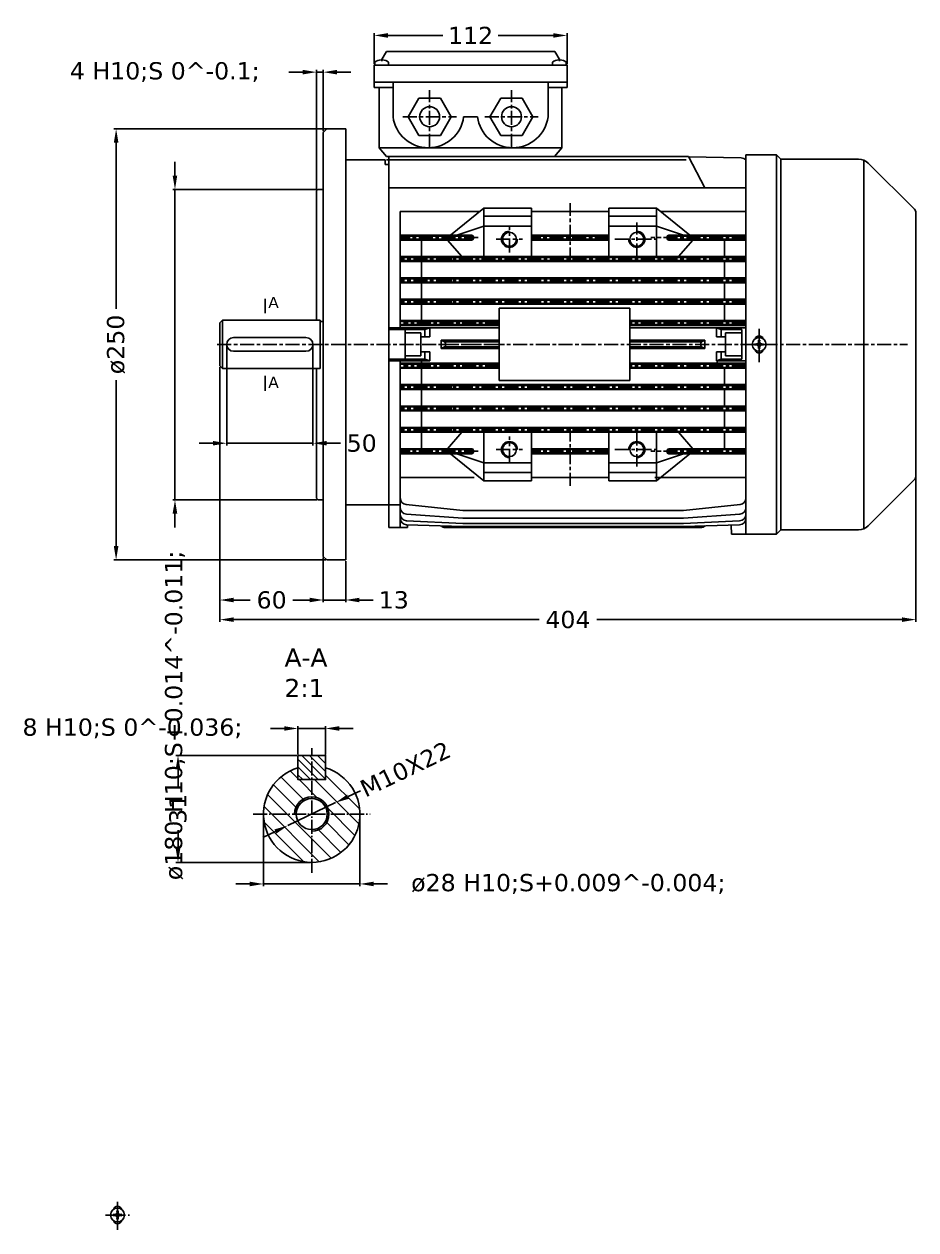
# Model space of a CAD drawing. Header units: millimetres. Extents: x 1885 to 6191, y 5631 to 8432.
# Drawn here: x 5294 to 5812, y 5631 to 6331 of the extents above; entities that cross this region are included whole.
import ezdxf

# ---------------------------------------------------------------- set-up
doc = ezdxf.new("R2010")
doc.units = ezdxf.units.MM
for name, pattern in [('CENTER', [13.208, 8.128, -1.524, 2.032, -1.524]), ('DASHDOT', [11.176, 8.128, -1.524, 0, -1.524]), ('DASHED', [9.652, 8.128, -1.524])]:
    doc.linetypes.add(name, pattern=pattern)
for name, color, linetype in [('AXONIKES1', 1, 'DASHDOT'), ('CAXA0', 7, 'Continuous'), ('CAXA1', 1, 'CENTER'), ('CAXA2', 3, 'DASHED'), ('CAXA3', 7, 'Continuous'), ('CAXA4', 3, 'Continuous'), ('DIASTASEIS', 1, 'Continuous'), ('H_1', 1, 'Continuous'), ('SPEIROMATA', 6, 'Continuous')]:
    doc.layers.add(name, color=color, linetype=linetype)
doc.styles.add('VCDSTYLE14', font='DejaVuSansMono.ttf')
doc.dimstyles.new('VCDDIMSTYLE07', dxfattribs={"dimtxt": 10, "dimasz": 8, "dimexe": 1.25, "dimexo": 0.625, "dimgap": 4.993302, "dimtad": 0, "dimdec": 1, "dimzin": 12, "dimtxsty": 'VCDSTYLE14', "dimsah": 1, "dimcen": 0.09, "dimadec": 1, "dimazin": 3, "dimtfac": 1, "dimtdec": 4, "dimtmove": 0, "dimatfit": 0, "dimfxl": 1, "dimtolj": 1, "dimtzin": 0, "dimarcsym": 0})
doc.dimstyles.new('VCDDIMSTYLE13', dxfattribs={"dimtxt": 10, "dimasz": 8, "dimexe": 1.25, "dimexo": 0.625, "dimgap": 5.090422, "dimtad": 0, "dimdec": 1, "dimzin": 12, "dimtxsty": 'VCDSTYLE14', "dimsah": 1, "dimcen": 0.09, "dimadec": 1, "dimazin": 3, "dimtfac": 1, "dimtdec": 4, "dimtmove": 0, "dimatfit": 0, "dimfxl": 1, "dimtolj": 1, "dimtzin": 0, "dimarcsym": 0})
doc.dimstyles.new('VCDDIMSTYLE14', dxfattribs={"dimtxt": 10, "dimasz": 8, "dimexe": 1.25, "dimexo": 0.625, "dimgap": 4.768922, "dimtad": 0, "dimdec": 1, "dimzin": 12, "dimtxsty": 'VCDSTYLE14', "dimsah": 1, "dimcen": 0.09, "dimadec": 1, "dimazin": 3, "dimtfac": 1, "dimtdec": 4, "dimtmove": 0, "dimatfit": 0, "dimfxl": 1, "dimtolj": 1, "dimtzin": 0, "dimarcsym": 0})
doc.dimstyles.new('VCDDIMSTYLE15', dxfattribs={"dimtxt": 10, "dimasz": 8, "dimexe": 1.25, "dimexo": 0.625, "dimgap": 4.993302, "dimtad": 0, "dimdec": 1, "dimzin": 12, "dimtxsty": 'VCDSTYLE14', "dimsah": 1, "dimcen": 0.09, "dimadec": 1, "dimazin": 3, "dimtfac": 1, "dimtdec": 4, "dimtmove": 0, "dimatfit": 0, "dimfxl": 1, "dimtolj": 1, "dimtzin": 0, "dimarcsym": 0})
doc.dimstyles.new('VCDDIMSTYLE16', dxfattribs={"dimtxt": 10, "dimasz": 8, "dimexe": 1.25, "dimexo": 0.625, "dimgap": 11.72025, "dimtad": 0, "dimdec": 1, "dimzin": 12, "dimtxsty": 'VCDSTYLE14', "dimsah": 1, "dimcen": 0.09, "dimadec": 1, "dimazin": 3, "dimtfac": 1, "dimtdec": 4, "dimtmove": 0, "dimatfit": 0, "dimfxl": 1, "dimtolj": 1, "dimtzin": 0, "dimarcsym": 0})
doc.dimstyles.new('VCDDIMSTYLE17', dxfattribs={"dimtxt": 10, "dimasz": 8, "dimexe": 1.25, "dimexo": 0.625, "dimgap": 4.993302, "dimtad": 0, "dimdec": 1, "dimzin": 12, "dimtxsty": 'VCDSTYLE14', "dimsah": 1, "dimcen": 0.09, "dimadec": 1, "dimazin": 3, "dimtfac": 1, "dimtdec": 4, "dimtmove": 0, "dimatfit": 0, "dimfxl": 1, "dimtolj": 1, "dimtzin": 0, "dimarcsym": 0})
doc.dimstyles.new('VCDDIMSTYLE18', dxfattribs={"dimtxt": 10, "dimasz": 8, "dimexe": 1.25, "dimexo": 0.625, "dimgap": 4.993302, "dimtad": 0, "dimdec": 1, "dimzin": 12, "dimtxsty": 'VCDSTYLE14', "dimsah": 1, "dimcen": 0.09, "dimadec": 1, "dimazin": 3, "dimtfac": 1, "dimtdec": 4, "dimtmove": 0, "dimatfit": 0, "dimfxl": 1, "dimtolj": 1, "dimtzin": 0, "dimarcsym": 0})
doc.dimstyles.new('VCDDIMSTYLE19', dxfattribs={"dimtxt": 10, "dimasz": 8, "dimexe": 1.25, "dimexo": 0.625, "dimgap": 12.04175, "dimtad": 0, "dimdec": 1, "dimzin": 12, "dimtxsty": 'VCDSTYLE14', "dimsah": 1, "dimcen": 0.09, "dimadec": 1, "dimazin": 3, "dimtfac": 1, "dimtdec": 4, "dimtmove": 0, "dimatfit": 0, "dimfxl": 1, "dimtolj": 1, "dimtzin": 0, "dimarcsym": 0})
doc.dimstyles.new('VCDDIMSTYLE20', dxfattribs={"dimtxt": 10, "dimasz": 8, "dimexe": 1.25, "dimexo": 0.625, "dimgap": 11.72025, "dimtad": 0, "dimdec": 1, "dimzin": 12, "dimtxsty": 'VCDSTYLE14', "dimsah": 1, "dimcen": 0.09, "dimadec": 1, "dimazin": 3, "dimtfac": 1, "dimtdec": 4, "dimtmove": 0, "dimatfit": 0, "dimfxl": 1, "dimtolj": 1, "dimtzin": 0, "dimarcsym": 0})
doc.dimstyles.new('VCDDIMSTYLE21', dxfattribs={"dimtxt": 10, "dimasz": 8, "dimexe": 1.25, "dimexo": 0.625, "dimgap": 4.993302, "dimtad": 0, "dimdec": 1, "dimzin": 12, "dimtxsty": 'VCDSTYLE14', "dimsah": 1, "dimcen": 0.09, "dimadec": 1, "dimazin": 3, "dimtfac": 1, "dimtdec": 4, "dimtmove": 0, "dimatfit": 0, "dimfxl": 1, "dimtolj": 1, "dimtzin": 0, "dimarcsym": 0})
doc.dimstyles.new('VCDDIMSTYLE22', dxfattribs={"dimtxt": 10, "dimasz": 8, "dimexe": 1.25, "dimexo": 0.625, "dimgap": 4.993302, "dimtad": 0, "dimdec": 1, "dimzin": 12, "dimtxsty": 'VCDSTYLE14', "dimsah": 1, "dimcen": 0.09, "dimadec": 1, "dimazin": 3, "dimtfac": 1, "dimtdec": 4, "dimtmove": 0, "dimatfit": 0, "dimfxl": 1, "dimtolj": 1, "dimtzin": 0, "dimarcsym": 0})
doc.dimstyles.new('VCDDIMSTYLE23', dxfattribs={"dimtxt": 10, "dimasz": 8, "dimexe": 1.25, "dimexo": 0.625, "dimgap": 11.94463, "dimtad": 0, "dimdec": 1, "dimzin": 12, "dimtxsty": 'VCDSTYLE14', "dimsah": 1, "dimcen": 0.09, "dimadec": 1, "dimazin": 3, "dimtfac": 1, "dimtdec": 4, "dimtmove": 0, "dimatfit": 0, "dimfxl": 1, "dimtolj": 1, "dimtzin": 0, "dimarcsym": 0})

# ---------------------------------------------------------------- blocks, each defined once
blk = doc.blocks.new('*D7')
at = {"layer": 'Defpoints', "color": 0}
for p in [(5408.14, 6132.35), (5812.16, 6068.59), (5408.14, 5985.24)]:
    blk.add_point(p, dxfattribs=at)
at = {"layer": 'DIASTASEIS', "color": 0, "lineweight": -2}
for p, q in [((5408.14, 6131.73), (5408.14, 5983.99)), ((5812.16, 6067.97), (5812.16, 5983.99)), ((5416.14, 5985.24), (5593.44, 5985.24)), ((5804.16, 5985.24), (5626.86, 5985.24))]:
    blk.add_line(p, q, dxfattribs=at)
at = {"layer": 'DIASTASEIS', "color": 0}
for points in [[(5416.14, 5986.57), (5416.14, 5983.9), (5408.14, 5985.24)], [(5804.16, 5983.9), (5804.16, 5986.57), (5812.16, 5985.24)]]:
    blk.add_solid(points, dxfattribs=at)
at = {"layer": 'DIASTASEIS', "color": 0, "insert": (5610.15, 5985.24), "char_height": 10, "attachment_point": 5, "style": 'VCDSTYLE14'}
blk.add_mtext('\\A1;404', dxfattribs=at)
blk = doc.blocks.new('*D15')
at = {"layer": 'Defpoints', "color": 0}
for p in [(5609.63, 6324.08), (5497.63, 6306.85), (5609.63, 6306.85)]:
    blk.add_point(p, dxfattribs=at)
at = {"layer": 'DIASTASEIS', "color": 0, "lineweight": -2}
for p, q in [((5497.63, 6307.48), (5497.63, 6325.33)), ((5505.63, 6324.08), (5537.56, 6324.08)), ((5601.63, 6324.08), (5569.7, 6324.08)), ((5609.63, 6307.48), (5609.63, 6325.33))]:
    blk.add_line(p, q, dxfattribs=at)
at = {"layer": 'DIASTASEIS', "color": 0}
for points in [[(5505.63, 6325.41), (5505.63, 6322.74), (5497.63, 6324.08)], [(5601.63, 6322.74), (5601.63, 6325.41), (5609.63, 6324.08)]]:
    blk.add_solid(points, dxfattribs=at)
at = {"layer": 'DIASTASEIS', "color": 0, "insert": (5553.63, 6324.08), "char_height": 10, "attachment_point": 5, "style": 'VCDSTYLE14'}
blk.add_mtext('\\A1;112', dxfattribs=at)
blk = doc.blocks.new('*D16')
at = {"layer": 'Defpoints', "color": 0}
for p in [(5475.61, 6269.85), (5347.89, 6019.85), (5470.16, 6019.85)]:
    blk.add_point(p, dxfattribs=at)
at = {"layer": 'DIASTASEIS', "color": 0, "lineweight": -2}
for p, q in [((5474.99, 6269.85), (5346.64, 6269.85)), ((5347.89, 6261.85), (5347.89, 6165.53)), ((5347.89, 6027.85), (5347.89, 6124.17)), ((5469.53, 6019.85), (5346.64, 6019.85))]:
    blk.add_line(p, q, dxfattribs=at)
at = {"layer": 'DIASTASEIS', "color": 0}
for points in [[(5349.23, 6261.85), (5346.56, 6261.85), (5347.89, 6269.85)], [(5346.56, 6027.85), (5349.23, 6027.85), (5347.89, 6019.85)]]:
    blk.add_solid(points, dxfattribs=at)
at = {"layer": 'DIASTASEIS', "color": 0, "insert": (5347.89, 6144.85), "char_height": 10, "attachment_point": 5, "rotation": 90, "style": 'VCDSTYLE14'}
blk.add_mtext('\\A1;ø250', dxfattribs=at)
blk = doc.blocks.new('*D17')
at = {"layer": 'Defpoints', "color": 0}
for p in [(5468.16, 6021.85), (5481.16, 6019.85), (5481.16, 5996.61)]:
    blk.add_point(p, dxfattribs=at)
at = {"layer": 'DIASTASEIS', "color": 0, "lineweight": -2}
for p, q in [((5468.16, 6021.23), (5468.16, 5995.36)), ((5481.16, 6019.23), (5481.16, 5995.36)), ((5460.16, 5996.61), (5452.16, 5996.61)), ((5468.16, 5996.61), (5481.16, 5996.61)), ((5489.16, 5996.61), (5497.16, 5996.61))]:
    blk.add_line(p, q, dxfattribs=at)
at = {"layer": 'DIASTASEIS', "color": 0}
for points in [[(5460.16, 5995.28), (5460.16, 5997.94), (5468.16, 5996.61)], [(5489.16, 5997.94), (5489.16, 5995.28), (5481.16, 5996.61)]]:
    blk.add_solid(points, dxfattribs=at)
at = {"layer": 'DIASTASEIS', "color": 0, "insert": (5509.07, 5996.61), "char_height": 10, "attachment_point": 5, "style": 'VCDSTYLE14'}
blk.add_mtext('\\A1;13', dxfattribs=at)
blk = doc.blocks.new('*D18')
at = {"layer": 'Defpoints', "color": 0}
for p in [(5464.91, 6234.73), (5382.04, 6054.73), (5465.16, 6054.73)]:
    blk.add_point(p, dxfattribs=at)
at = {"layer": 'DIASTASEIS', "color": 0, "lineweight": -2}
for p, q in [((5382.04, 6242.73), (5382.04, 6250.73)), ((5464.28, 6234.73), (5380.79, 6234.73)), ((5382.04, 6234.73), (5382.04, 6054.73)), ((5464.53, 6054.73), (5380.79, 6054.73)), ((5382.04, 6046.73), (5382.04, 6038.73))]:
    blk.add_line(p, q, dxfattribs=at)
at = {"layer": 'DIASTASEIS', "color": 0}
for points in [[(5380.7, 6242.73), (5383.37, 6242.73), (5382.04, 6234.73)], [(5383.37, 6046.73), (5380.7, 6046.73), (5382.04, 6054.73)]]:
    blk.add_solid(points, dxfattribs=at)
at = {"layer": 'DIASTASEIS', "color": 0, "insert": (5382.04, 5929.67), "char_height": 10, "attachment_point": 5, "rotation": 90, "style": 'VCDSTYLE14'}
blk.add_mtext('\\A1;ø180 {H10;S+0.014^ -0.011;}', dxfattribs=at)
blk = doc.blocks.new('*D19')
at = {"layer": 'Defpoints', "color": 0}
for p in [(5412.11, 6144.85), (5462.11, 6144.85), (5462.11, 6087.55)]:
    blk.add_point(p, dxfattribs=at)
at = {"layer": 'DIASTASEIS', "color": 0, "lineweight": -2}
for p, q in [((5412.11, 6144.23), (5412.11, 6086.3)), ((5462.11, 6144.23), (5462.11, 6086.3)), ((5404.11, 6087.55), (5396.11, 6087.55)), ((5412.11, 6087.55), (5462.11, 6087.55)), ((5470.11, 6087.55), (5478.11, 6087.55))]:
    blk.add_line(p, q, dxfattribs=at)
at = {"layer": 'DIASTASEIS', "color": 0}
for points in [[(5404.11, 6086.22), (5404.11, 6088.89), (5412.11, 6087.55)], [(5470.11, 6088.89), (5470.11, 6086.22), (5462.11, 6087.55)]]:
    blk.add_solid(points, dxfattribs=at)
at = {"layer": 'DIASTASEIS', "color": 0, "insert": (5490.44, 6087.55), "char_height": 10, "attachment_point": 5, "style": 'VCDSTYLE14'}
blk.add_mtext('\\A1;50', dxfattribs=at)
blk = doc.blocks.new('*D20')
at = {"layer": 'Defpoints', "color": 0}
for p in [(5408.14, 6132.35), (5468.16, 6021.85), (5468.16, 5996.61)]:
    blk.add_point(p, dxfattribs=at)
at = {"layer": 'DIASTASEIS', "color": 0, "lineweight": -2}
for p, q in [((5408.14, 6131.73), (5408.14, 5995.36)), ((5468.16, 6021.23), (5468.16, 5995.36)), ((5416.14, 5996.61), (5425.79, 5996.61)), ((5460.16, 5996.61), (5450.51, 5996.61))]:
    blk.add_line(p, q, dxfattribs=at)
at = {"layer": 'DIASTASEIS', "color": 0}
for points in [[(5416.14, 5997.94), (5416.14, 5995.28), (5408.14, 5996.61)], [(5460.16, 5995.28), (5460.16, 5997.94), (5468.16, 5996.61)]]:
    blk.add_solid(points, dxfattribs=at)
at = {"layer": 'DIASTASEIS', "color": 0, "insert": (5438.15, 5996.61), "char_height": 10, "attachment_point": 5, "style": 'VCDSTYLE14'}
blk.add_mtext('\\A1;60', dxfattribs=at)
blk = doc.blocks.new('*D21')
at = {"layer": 'Defpoints', "color": 0}
for p in [(5464.16, 6302.78), (5468.16, 6267.85), (5464.16, 6233.98)]:
    blk.add_point(p, dxfattribs=at)
at = {"layer": 'DIASTASEIS', "color": 0, "lineweight": -2}
for p, q in [((5456.16, 6302.78), (5448.16, 6302.78)), ((5464.16, 6234.6), (5464.16, 6304.03)), ((5468.16, 6302.78), (5464.16, 6302.78)), ((5468.16, 6268.48), (5468.16, 6304.03)), ((5476.16, 6302.78), (5484.16, 6302.78))]:
    blk.add_line(p, q, dxfattribs=at)
at = {"layer": 'DIASTASEIS', "color": 0}
for points in [[(5456.16, 6301.45), (5456.16, 6304.11), (5464.16, 6302.78)], [(5476.16, 6304.11), (5476.16, 6301.45), (5468.16, 6302.78)]]:
    blk.add_solid(points, dxfattribs=at)
at = {"layer": 'DIASTASEIS', "color": 0, "insert": (5376.12, 6302.78), "char_height": 10, "attachment_point": 5, "style": 'VCDSTYLE14'}
blk.add_mtext('\\A1;4 {H10;S 0^ -0.1;}', dxfattribs=at)
blk = doc.blocks.new('#POLYLINE(1)')
blk.add_lwpolyline([(5453.44, 5906.46), (5469.44, 5906.46), (5469.44, 5892.46), (5453.44, 5892.46), (5453.44, 5906.46)])
blk = doc.blocks.new('*D23')
at = {"layer": 'Defpoints', "color": 0}
for p in [(5433.44, 5872.46), (5489.44, 5872.46), (5489.44, 5831.92)]:
    blk.add_point(p, dxfattribs=at)
at = {"layer": 'DIASTASEIS', "color": 0, "lineweight": -2}
for p, q in [((5433.44, 5871.83), (5433.44, 5830.67)), ((5489.44, 5871.83), (5489.44, 5830.67)), ((5425.44, 5831.92), (5417.44, 5831.92)), ((5433.44, 5831.92), (5489.44, 5831.92)), ((5497.44, 5831.92), (5505.44, 5831.92))]:
    blk.add_line(p, q, dxfattribs=at)
at = {"layer": 'DIASTASEIS', "color": 0}
for points in [[(5425.44, 5830.59), (5425.44, 5833.26), (5433.44, 5831.92)], [(5497.44, 5833.26), (5497.44, 5830.59), (5489.44, 5831.92)]]:
    blk.add_solid(points, dxfattribs=at)
at = {"layer": 'DIASTASEIS', "color": 0, "insert": (5610.37, 5831.92), "char_height": 10, "attachment_point": 5, "style": 'VCDSTYLE14'}
blk.add_mtext('\\A1;ø28 {H10;S+0.009^ -0.004;}', dxfattribs=at)
blk = doc.blocks.new('*D24')
at = {"layer": 'Defpoints', "color": 0}
for p in [(5453.44, 5906.46), (5383.81, 5844.46), (5461.44, 5844.46)]:
    blk.add_point(p, dxfattribs=at)
at = {"layer": 'DIASTASEIS', "color": 0, "lineweight": -2}
for p, q in [((5452.82, 5906.46), (5382.56, 5906.46)), ((5383.81, 5898.46), (5383.81, 5887.79)), ((5383.81, 5852.46), (5383.81, 5863.13)), ((5460.82, 5844.46), (5382.56, 5844.46))]:
    blk.add_line(p, q, dxfattribs=at)
at = {"layer": 'DIASTASEIS', "color": 0}
for points in [[(5385.14, 5898.46), (5382.48, 5898.46), (5383.81, 5906.46)], [(5382.48, 5852.46), (5385.14, 5852.46), (5383.81, 5844.46)]]:
    blk.add_solid(points, dxfattribs=at)
at = {"layer": 'DIASTASEIS', "color": 0, "insert": (5383.81, 5875.46), "char_height": 10, "attachment_point": 5, "rotation": 90, "style": 'VCDSTYLE14'}
blk.add_mtext('\\A1;31', dxfattribs=at)
blk = doc.blocks.new('*D25')
at = {"layer": 'Defpoints', "color": 0}
for p in [(5475.3, 5879.1), (5447.58, 5865.82)]:
    blk.add_point(p, dxfattribs=at)
at = {"layer": 'DIASTASEIS', "color": 0, "lineweight": -2}
for p, q in [((5482.51, 5882.56), (5489.73, 5886.01)), ((5447.58, 5865.82), (5475.3, 5879.1)), ((5440.37, 5862.36), (5433.15, 5858.9))]:
    blk.add_line(p, q, dxfattribs=at)
at = {"layer": 'DIASTASEIS', "color": 0}
for points in [[(5481.94, 5883.76), (5483.09, 5881.35), (5475.3, 5879.1)], [(5440.95, 5861.16), (5439.79, 5863.56), (5447.58, 5865.82)]]:
    blk.add_solid(points, dxfattribs=at)
at = {"layer": 'DIASTASEIS', "color": 0, "insert": (5515.79, 5898.5), "char_height": 10, "attachment_point": 5, "rotation": 25.60458, "style": 'VCDSTYLE14'}
blk.add_mtext('\\A1;M10X22', dxfattribs=at)
blk = doc.blocks.new('*D26')
at = {"layer": 'Defpoints', "color": 0}
for p in [(5453.44, 5922.11), (5453.44, 5906.46), (5469.44, 5906.46)]:
    blk.add_point(p, dxfattribs=at)
at = {"layer": 'DIASTASEIS', "color": 0, "lineweight": -2}
for p, q in [((5445.44, 5922.11), (5437.44, 5922.11)), ((5453.44, 5907.08), (5453.44, 5923.36)), ((5469.44, 5922.11), (5453.44, 5922.11)), ((5469.44, 5907.08), (5469.44, 5923.36)), ((5477.44, 5922.11), (5485.44, 5922.11))]:
    blk.add_line(p, q, dxfattribs=at)
at = {"layer": 'DIASTASEIS', "color": 0}
for points in [[(5445.44, 5920.78), (5445.44, 5923.44), (5453.44, 5922.11)], [(5477.44, 5923.44), (5477.44, 5920.78), (5469.44, 5922.11)]]:
    blk.add_solid(points, dxfattribs=at)
at = {"layer": 'DIASTASEIS', "color": 0, "insert": (5357.34, 5922.11), "char_height": 10, "attachment_point": 5, "style": 'VCDSTYLE14'}
blk.add_mtext('\\A1;8 {H10;S 0^ -0.036;}', dxfattribs=at)

msp = doc.modelspace()

# ---------------------------------------------------------------- hatches: boundary and pattern name
at = {"layer": 'H_1'}
h = msp.add_hatch(dxfattribs=at)
h.set_pattern_fill('_USER', color=256, style=0, pattern_type=0)
h.set_pattern_definition([(135, (143.1052, 842.386), (-2.245064, -2.245064), [])])
h.paths.add_polyline_path([(5453.44, 5906.46), (5469.44, 5906.46), (5469.44, 5892.46), (5453.44, 5892.46)])
h = msp.add_hatch(dxfattribs=at)
h.set_pattern_fill('_USER', color=256, style=0, pattern_type=0)
h.set_pattern_definition([(135, (2774.3045, -57.771), (-4.490128, -4.490128), [])])
edge = h.paths.add_edge_path()
edge.add_line((5469.44, 5899.29), (5469.44, 5892.46))
edge.add_line((5469.44, 5892.46), (5461.44, 5892.46))
edge.add_line((5461.44, 5892.46), (5461.44, 5882.46))
edge.add_arc((5461.44, 5872.46), 10, 0, 90, ccw=False)
edge.add_line((5471.44, 5872.46), (5489.44, 5872.46))
edge.add_arc((5461.44, 5872.46), 28, 0, 73.39845)
edge = h.paths.add_edge_path()
edge.add_line((5461.44, 5892.46), (5453.44, 5892.46))
edge.add_line((5453.44, 5892.46), (5453.44, 5899.29))
edge.add_arc((5461.44, 5872.46), 28, 106.60155, 180)
edge.add_line((5433.44, 5872.46), (5451.44, 5872.46))
edge.add_arc((5461.44, 5872.46), 10, 90, 180, ccw=False)
edge.add_line((5461.44, 5882.46), (5461.44, 5892.46))
edge = h.paths.add_edge_path()
edge.add_arc((5461.44, 5872.46), 9, 180, 270)
edge.add_line((5461.44, 5863.46), (5461.44, 5844.46))
edge.add_arc((5461.44, 5872.46), 28, 180, 270, ccw=False)
edge.add_line((5433.44, 5872.46), (5452.44, 5872.46))
edge = h.paths.add_edge_path()
edge.add_line((5489.44, 5872.46), (5471.44, 5872.46))
edge.add_arc((5461.44, 5872.46), 10, 270, 360, ccw=False)
edge.add_line((5461.44, 5862.46), (5461.44, 5844.46))
edge.add_arc((5461.44, 5872.46), 28, 270, 360)

# ---------------------------------------------------------------- linework, layer by layer
for p, q in [((5497.63, 6306.85), (5497.63, 6296.92)), ((5609.63, 6306.85), (5609.63, 6296.92)), ((5497.63, 6296.92), (5602.63, 6296.92)), ((5497.63, 6296.92), (5497.63, 6293.92)), ((5497.63, 6296.92), (5609.63, 6296.92)), ((5508.63, 6296.92), (5508.63, 6276.92)), ((5598.63, 6296.92), (5598.63, 6276.92)), ((5609.63, 6296.92), (5609.63, 6293.92)), ((5497.63, 6293.92), (5508.63, 6293.92)), ((5500.63, 6293.92), (5500.63, 6258.92)), ((5598.63, 6293.92), (5609.63, 6293.92)), ((5606.63, 6293.92), (5606.63, 6258.92)), ((5549.63, 6276.92), (5557.63, 6276.92)), ((5500.63, 6258.92), (5504.83, 6253.87)), ((5500.63, 6258.92), (5606.63, 6258.92)), ((5606.63, 6258.92), (5602.42, 6253.87))]:
    msp.add_line(p, q)
msp.add_circle((5461.44, 5872.46), 9)
for centre, start, end in [((5529.13, 6279.58), 187.38764, 352.61237), ((5578.13, 6279.58), 187.38763, 352.61236)]:
    msp.add_arc(centre, 20.67, start, end)
at = {"layer": 'AXONIKES1', "linetype": 'CENTER'}
msp.add_line((5406.64, 6144.85), (5807.36, 6144.85), dxfattribs=at)
at = {"layer": 'AXONIKES1'}
for p, q in [((5461.44, 5838.46), (5461.44, 5910.71)), ((5427.44, 5872.46), (5495.44, 5872.46))]:
    msp.add_line(p, q, dxfattribs=at)
at = {"layer": 'CAXA0'}
for p, q in [((5498.06, 6306.85), (5498.06, 6308.55)), ((5501.66, 6309.95), (5501.66, 6309.56)), ((5501.66, 6309.56), (5502.46, 6309.56)), ((5501.69, 6309.56), (5504.75, 6314.85)), ((5502.46, 6309.95), (5502.46, 6309.56)), ((5504.75, 6314.85), (5602.51, 6314.85)), ((5506.06, 6308.57), (5506.06, 6306.85)), ((5601.2, 6308.57), (5601.2, 6306.85)), ((5605.56, 6309.56), (5602.51, 6314.85)), ((5604.8, 6309.95), (5604.8, 6309.56)), ((5605.6, 6309.56), (5604.8, 6309.56)), ((5605.6, 6309.95), (5605.6, 6309.56)), ((5609.2, 6306.85), (5609.2, 6308.55)), ((5497.63, 6306.85), (5500.13, 6306.85)), ((5500.13, 6306.85), (5607.13, 6306.85)), ((5601.2, 6306.85), (5609.2, 6306.85)), ((5609.63, 6306.85), (5607.13, 6306.85)), ((5523.63, 6287.75), (5517.38, 6276.92)), ((5536.13, 6287.75), (5523.63, 6287.75)), ((5542.38, 6276.92), (5536.13, 6287.75)), ((5564.88, 6276.92), (5571.13, 6287.75)), ((5571.13, 6287.75), (5583.63, 6287.75)), ((5583.63, 6287.75), (5589.88, 6276.92)), ((5517.38, 6276.92), (5523.63, 6266.1)), ((5536.13, 6266.1), (5542.38, 6276.92)), ((5571.13, 6266.1), (5564.88, 6276.92)), ((5589.88, 6276.92), (5583.63, 6266.1)), ((5470.16, 6269.85), (5468.16, 6267.85)), ((5468.16, 6234.73), (5468.16, 6267.85)), ((5470.16, 6269.85), (5481.16, 6269.85)), ((5481.16, 6019.85), (5481.16, 6269.85)), ((5523.63, 6266.1), (5536.13, 6266.1)), ((5583.63, 6266.1), (5571.13, 6266.1)), ((5680.11, 6253.87), (5504.81, 6253.87)), ((5506.16, 6233.85), (5506.16, 6253.87)), ((5680.11, 6253.87), (5689.65, 6235.76)), ((5680.21, 6253.68), (5710.7, 6253.02)), ((5713.48, 6254.85), (5731.16, 6254.85)), ((5713.48, 6034.85), (5713.48, 6254.85)), ((5731.16, 6034.85), (5731.16, 6254.85)), ((5731.16, 6254.85), (5733.66, 6252.35)), ((5733.66, 6252.35), (5778.84, 6252.35)), ((5733.66, 6037.35), (5733.66, 6252.35)), ((5481.16, 6251.85), (5504.16, 6251.85)), ((5504.16, 6249.27), (5504.16, 6251.85)), ((5504.16, 6249.27), (5506.16, 6249.27)), ((5678.83, 6251.87), (5504.81, 6251.87)), ((5506.16, 6233.85), (5506.16, 6249.27)), ((5781.9, 6251.74), (5781.9, 6037.96)), ((5784.5, 6250.01), (5811.28, 6223.23)), ((5464.91, 6234.73), (5464.16, 6233.98)), ((5464.16, 6233.98), (5464.16, 6158.85)), ((5464.91, 6234.73), (5468.16, 6234.73)), ((5468.16, 6054.73), (5468.16, 6234.73)), ((5506.16, 6235.76), (5713.48, 6235.76)), ((5506.16, 6038.65), (5506.16, 6233.85)), ((5512.83, 6153.47), (5512.83, 6222.04)), ((5559.07, 6222.04), (5512.83, 6222.04)), ((5542.02, 6208.21), (5561.42, 6223.95)), ((5561.42, 6223.95), (5588.97, 6223.95)), ((5561.42, 6195.82), (5561.42, 6223.95)), ((5561.42, 6219.18), (5588.97, 6219.18)), ((5588.97, 6195.82), (5588.97, 6223.95)), ((5633.98, 6222.04), (5588.97, 6222.04)), ((5633.98, 6223.95), (5661.53, 6223.95)), ((5633.98, 6195.82), (5633.98, 6223.95)), ((5633.98, 6219.18), (5661.53, 6219.18)), ((5661.53, 6195.82), (5661.53, 6223.95)), ((5680.93, 6208.21), (5661.53, 6223.95)), ((5713.48, 6222.04), (5663.88, 6222.04)), ((5812.16, 6068.59), (5812.16, 6221.11)), ((5561.42, 6213.46), (5545.66, 6208.21)), ((5561.42, 6213.46), (5588.97, 6213.46)), ((5633.98, 6213.46), (5661.53, 6213.46)), ((5661.53, 6213.46), (5677.29, 6208.21)), ((5554.31, 6208.21), (5512.83, 6208.21)), ((5554.31, 6207.74), (5512.83, 6207.74)), ((5554.31, 6205.83), (5512.83, 6205.83)), ((5554.31, 6205.35), (5512.83, 6205.35)), ((5525.22, 6205.35), (5525.22, 6195.82)), ((5540.2, 6205.35), (5548.61, 6195.82)), ((5555.26, 6206.31), (5555.26, 6207.26)), ((5633.98, 6208.21), (5588.97, 6208.21)), ((5633.98, 6207.74), (5588.97, 6207.74)), ((5633.98, 6205.83), (5588.97, 6205.83)), ((5633.98, 6205.35), (5588.97, 6205.35)), ((5667.69, 6206.31), (5667.69, 6207.26)), ((5713.48, 6208.21), (5668.65, 6208.21)), ((5713.48, 6207.74), (5668.65, 6207.74)), ((5713.48, 6205.83), (5668.65, 6205.83)), ((5713.48, 6205.35), (5668.65, 6205.35)), ((5682.75, 6205.35), (5674.34, 6195.82)), ((5701.09, 6205.35), (5701.09, 6195.82)), ((5713.48, 6195.82), (5512.83, 6195.82)), ((5713.48, 6195.34), (5512.83, 6195.34)), ((5713.48, 6193.44), (5512.83, 6193.44)), ((5713.48, 6192.96), (5512.83, 6192.96)), ((5525.22, 6192.96), (5525.22, 6183.42)), ((5542.39, 6195.34), (5542.39, 6193.44)), ((5683.92, 6195.34), (5683.92, 6193.44)), ((5701.09, 6192.96), (5701.09, 6183.42)), ((5713.48, 6183.42), (5512.83, 6183.42)), ((5713.48, 6182.95), (5512.83, 6182.95)), ((5542.39, 6182.95), (5542.39, 6181.04)), ((5683.92, 6182.95), (5683.92, 6181.04)), ((5713.48, 6181.04), (5512.83, 6181.04)), ((5713.48, 6180.56), (5512.83, 6180.56)), ((5525.22, 6180.56), (5525.22, 6171.03)), ((5701.09, 6180.56), (5701.09, 6171.03)), ((5434.46, 6171.37), (5434.46, 6163.02)), ((5713.48, 6171.03), (5512.83, 6171.03)), ((5713.48, 6170.55), (5512.83, 6170.55)), ((5713.48, 6168.65), (5512.83, 6168.65)), ((5542.39, 6170.55), (5542.39, 6168.65)), ((5683.92, 6170.55), (5683.92, 6168.65)), ((5713.48, 6168.17), (5512.83, 6168.17)), ((5525.22, 6168.17), (5525.22, 6158.63)), ((5570.18, 6165.89), (5570.18, 6123.89)), ((5646.18, 6165.89), (5570.18, 6165.89)), ((5646.18, 6123.89), (5646.18, 6165.89)), ((5701.09, 6168.17), (5701.09, 6158.63)), ((5408.14, 6157.35), (5408.14, 6132.35)), ((5466.24, 6158.85), (5466.24, 6130.85)), ((5466.24, 6158.1), (5468.15, 6158.1)), ((5506.16, 6135.38), (5506.16, 6154.45)), ((5506.16, 6154.43), (5529.99, 6154.43)), ((5570.18, 6158.72), (5512.83, 6158.72)), ((5570.18, 6158.24), (5512.83, 6158.24)), ((5570.18, 6156.33), (5512.83, 6156.33)), ((5570.18, 6155.86), (5512.83, 6155.86)), ((5527.13, 6153.47), (5529.99, 6154.43)), ((5529.99, 6149.18), (5529.99, 6154.43)), ((5542.39, 6158.24), (5542.39, 6156.33)), ((5713.48, 6158.72), (5646.18, 6158.72)), ((5713.48, 6158.24), (5646.18, 6158.24)), ((5713.48, 6156.33), (5646.18, 6156.33)), ((5713.48, 6155.86), (5646.18, 6155.86)), ((5683.92, 6158.24), (5683.92, 6156.33)), ((5713.48, 6154.43), (5686.36, 6154.43)), ((5696.32, 6154.43), (5699.18, 6153.47)), ((5696.32, 6149.18), (5696.32, 6154.43)), ((5416.11, 6148.85), (5458.11, 6148.85)), ((5506.16, 6153.47), (5527.13, 6153.47)), ((5515.69, 6136.33), (5515.69, 6153.49)), ((5515.69, 6151.57), (5524.75, 6151.57)), ((5524.75, 6138.22), (5524.75, 6151.57)), ((5524.75, 6149.18), (5529.99, 6149.18)), ((5527.13, 6149.18), (5527.13, 6153.47)), ((5701.56, 6149.18), (5696.32, 6149.18)), ((5711.1, 6153.47), (5699.18, 6153.47)), ((5699.18, 6149.18), (5699.18, 6153.47)), ((5711.1, 6151.57), (5701.56, 6151.57)), ((5701.56, 6138.22), (5701.56, 6151.57)), ((5711.1, 6136.31), (5711.1, 6153.47)), ((5458.11, 6140.85), (5416.11, 6140.85)), ((5512.83, 6144.85), (5512.83, 6144.89)), ((5524.75, 6140.6), (5529.99, 6140.6)), ((5527.13, 6136.31), (5527.13, 6140.6)), ((5529.99, 6135.36), (5529.99, 6140.6)), ((5536.67, 6147.28), (5570.18, 6147.28)), ((5538.57, 6146.32), (5536.67, 6147.28)), ((5536.67, 6142.51), (5536.67, 6147.28)), ((5538.57, 6143.46), (5536.67, 6142.51)), ((5536.67, 6142.51), (5570.18, 6142.51)), ((5538.57, 6146.32), (5570.18, 6146.32)), ((5538.57, 6143.46), (5570.18, 6143.46)), ((5689.65, 6147.28), (5646.18, 6147.28)), ((5687.74, 6146.32), (5646.18, 6146.32)), ((5687.74, 6143.46), (5646.18, 6143.46)), ((5689.65, 6142.51), (5646.18, 6142.51)), ((5687.74, 6146.32), (5689.65, 6147.28)), ((5687.74, 6143.46), (5689.65, 6142.51)), ((5689.65, 6142.51), (5689.65, 6147.28)), ((5696.32, 6135.36), (5696.32, 6140.6)), ((5701.56, 6140.6), (5696.32, 6140.6)), ((5699.18, 6136.31), (5699.18, 6140.6)), ((5718.74, 6145.29), (5720.56, 6144.96)), ((5718.74, 6144.41), (5720.56, 6144.74)), ((5718.96, 6145.25), (5718.96, 6144.45)), ((5720.53, 6145.47), (5719.62, 6145.13)), ((5720.53, 6144.23), (5719.62, 6144.57)), ((5720.53, 6145.47), (5720.88, 6146.39)), ((5720.53, 6145.47), (5720.8, 6145.21)), ((5720.8, 6144.5), (5720.53, 6144.23)), ((5720.53, 6144.23), (5720.88, 6143.31)), ((5720.56, 6144.96), (5721.05, 6145.45)), ((5720.56, 6144.74), (5720.56, 6144.96)), ((5721.05, 6144.25), (5720.56, 6144.74)), ((5720.72, 6147.27), (5721.05, 6145.45)), ((5720.72, 6142.43), (5721.05, 6144.25)), ((5720.76, 6147.05), (5721.56, 6147.05)), ((5721.56, 6142.65), (5720.76, 6142.65)), ((5721.05, 6145.45), (5721.26, 6145.45)), ((5721.26, 6144.25), (5721.05, 6144.25)), ((5721.6, 6147.27), (5721.26, 6145.45)), ((5721.26, 6145.45), (5721.76, 6144.96)), ((5721.26, 6144.25), (5721.76, 6144.74)), ((5721.6, 6142.43), (5721.26, 6144.25)), ((5721.78, 6145.47), (5721.44, 6146.39)), ((5721.78, 6144.23), (5721.44, 6143.31)), ((5721.51, 6145.21), (5721.78, 6145.47)), ((5721.51, 6144.5), (5721.78, 6144.23)), ((5723.58, 6145.29), (5721.76, 6144.96)), ((5721.76, 6144.96), (5721.76, 6144.74)), ((5723.58, 6144.41), (5721.76, 6144.74)), ((5721.78, 6145.47), (5722.7, 6145.13)), ((5721.78, 6144.23), (5722.7, 6144.57)), ((5723.36, 6145.25), (5723.36, 6144.45)), ((5506.16, 6136.31), (5527.13, 6136.31)), ((5506.16, 6135.36), (5529.99, 6135.36)), ((5512.83, 6038.65), (5512.83, 6136.31)), ((5570.18, 6133.93), (5512.83, 6133.93)), ((5570.18, 6133.45), (5512.83, 6133.45)), ((5515.69, 6138.22), (5524.75, 6138.22)), ((5525.22, 6133.93), (5525.22, 6135.36)), ((5527.13, 6136.31), (5529.99, 6135.36)), ((5542.39, 6131.55), (5542.39, 6133.45)), ((5713.48, 6133.93), (5646.18, 6133.93)), ((5713.48, 6133.45), (5646.18, 6133.45)), ((5683.92, 6131.55), (5683.92, 6133.45)), ((5696.32, 6135.36), (5699.18, 6136.31)), ((5713.48, 6135.36), (5696.32, 6135.36)), ((5696.8, 6133.93), (5696.8, 6135.36)), ((5711.1, 6136.31), (5699.18, 6136.31)), ((5711.1, 6138.22), (5701.56, 6138.22)), ((5434.46, 6117.99), (5434.46, 6126.68)), ((5464.16, 6130.85), (5464.16, 6055.73)), ((5570.18, 6131.55), (5512.83, 6131.55)), ((5570.18, 6131.07), (5512.83, 6131.07)), ((5525.22, 6121.53), (5525.22, 6131.07)), ((5713.48, 6131.55), (5646.18, 6131.55)), ((5713.48, 6131.07), (5646.18, 6131.07)), ((5701.09, 6121.53), (5701.09, 6131.07)), ((5713.48, 6121.53), (5512.83, 6121.53)), ((5713.48, 6121.06), (5512.83, 6121.06)), ((5542.39, 6119.15), (5542.39, 6121.06)), ((5570.18, 6123.89), (5646.18, 6123.89)), ((5683.92, 6119.15), (5683.92, 6121.06)), ((5713.48, 6119.15), (5512.83, 6119.15)), ((5713.48, 6118.67), (5512.83, 6118.67)), ((5525.22, 6109.14), (5525.22, 6118.67)), ((5701.09, 6109.14), (5701.09, 6118.67)), ((5713.48, 6109.14), (5512.83, 6109.14)), ((5713.48, 6108.66), (5512.83, 6108.66)), ((5713.48, 6106.76), (5512.83, 6106.76)), ((5713.48, 6106.28), (5512.83, 6106.28)), ((5525.22, 6096.74), (5525.22, 6106.28)), ((5542.39, 6106.76), (5542.39, 6108.66)), ((5683.92, 6106.76), (5683.92, 6108.66)), ((5701.09, 6096.74), (5701.09, 6106.28)), ((5713.48, 6096.74), (5512.83, 6096.74)), ((5713.48, 6096.27), (5512.83, 6096.27)), ((5713.48, 6094.36), (5512.83, 6094.36)), ((5713.48, 6093.88), (5512.83, 6093.88)), ((5525.22, 6084.35), (5525.22, 6093.88)), ((5540.2, 6084.35), (5548.61, 6093.88)), ((5542.39, 6094.36), (5542.39, 6096.27)), ((5561.42, 6093.88), (5561.42, 6065.76)), ((5588.97, 6093.88), (5588.97, 6065.76)), ((5633.98, 6093.88), (5633.98, 6065.76)), ((5661.53, 6093.88), (5661.53, 6065.76)), ((5682.75, 6084.35), (5674.34, 6093.88)), ((5683.92, 6094.36), (5683.92, 6096.27)), ((5701.09, 6084.35), (5701.09, 6093.88)), ((5554.31, 6084.35), (5512.83, 6084.35)), ((5554.31, 6083.87), (5512.83, 6083.87)), ((5554.31, 6081.97), (5512.83, 6081.97)), ((5554.31, 6081.49), (5512.83, 6081.49)), ((5542.02, 6081.49), (5561.42, 6065.76)), ((5561.42, 6076.25), (5545.66, 6081.49)), ((5555.26, 6083.4), (5555.26, 6082.44)), ((5633.98, 6084.35), (5588.97, 6084.35)), ((5633.98, 6083.87), (5588.97, 6083.87)), ((5633.98, 6081.97), (5588.97, 6081.97)), ((5633.98, 6081.49), (5588.97, 6081.49)), ((5661.53, 6076.25), (5677.29, 6081.49)), ((5680.93, 6081.49), (5661.53, 6065.76)), ((5667.69, 6083.4), (5667.69, 6082.44)), ((5713.48, 6084.35), (5668.65, 6084.35)), ((5713.48, 6083.87), (5668.65, 6083.87)), ((5713.48, 6081.97), (5668.65, 6081.97)), ((5713.48, 6081.49), (5668.65, 6081.49)), ((5561.42, 6076.25), (5588.97, 6076.25)), ((5561.42, 6070.52), (5588.97, 6070.52)), ((5633.98, 6076.25), (5661.53, 6076.25)), ((5633.98, 6070.52), (5661.53, 6070.52)), ((5555.77, 6067.66), (5512.83, 6067.66)), ((5561.42, 6065.76), (5588.97, 6065.76)), ((5633.98, 6067.66), (5588.97, 6067.66)), ((5633.98, 6065.76), (5661.53, 6065.76)), ((5713.48, 6067.66), (5660.58, 6067.66)), ((5784.5, 6039.69), (5811.28, 6066.47)), ((5465.16, 6054.73), (5464.16, 6055.73)), ((5465.16, 6054.73), (5468.16, 6054.73)), ((5468.16, 6054.73), (5468.16, 6021.85)), ((5481.16, 6051.86), (5512.83, 6051.86)), ((5549.06, 6048.54), (5516.25, 6051.98)), ((5677.25, 6048.54), (5710.07, 6051.98)), ((5549.06, 6044.17), (5516.39, 6046.38)), ((5549.06, 6041.08), (5516.48, 6042.51)), ((5549.06, 6048.54), (5677.25, 6048.54)), ((5549.06, 6044.17), (5677.25, 6044.17)), ((5677.25, 6044.17), (5709.92, 6046.38)), ((5677.25, 6041.08), (5709.84, 6042.51)), ((5517.12, 6038.65), (5506.16, 6038.65)), ((5507.11, 6038.65), (5512.83, 6038.65)), ((5549.06, 6039.26), (5516.53, 6040.27)), ((5517.12, 6038.65), (5517.12, 6040.25)), ((5539.05, 6038.65), (5687.26, 6038.65)), ((5549.06, 6041.08), (5677.25, 6041.08)), ((5549.06, 6039.26), (5677.25, 6039.26)), ((5677.25, 6039.26), (5709.79, 6040.27)), ((5705.12, 6034.85), (5704.96, 6040.12)), ((5731.16, 6034.85), (5733.66, 6037.35)), ((5733.66, 6037.35), (5778.84, 6037.35)), ((5705.12, 6034.85), (5731.16, 6034.85)), ((5470.16, 6019.85), (5468.16, 6021.85)), ((5470.16, 6019.85), (5481.16, 6019.85)), ((5453.44, 5892.46), (5453.44, 5906.46)), ((5453.44, 5906.46), (5469.44, 5906.46)), ((5469.44, 5892.46), (5469.44, 5906.46)), ((5453.44, 5892.46), (5469.44, 5892.46)), ((5346.29, 5640.35), (5348.11, 5640.02)), ((5346.29, 5639.47), (5348.11, 5639.8)), ((5346.51, 5640.31), (5346.51, 5639.51)), ((5348.08, 5640.53), (5347.17, 5640.19)), ((5348.08, 5639.29), (5347.17, 5639.63)), ((5348.08, 5640.53), (5348.43, 5641.45)), ((5348.08, 5640.53), (5348.35, 5640.26)), ((5348.35, 5639.56), (5348.08, 5639.29)), ((5348.08, 5639.29), (5348.43, 5638.37)), ((5348.11, 5640.02), (5348.6, 5640.51)), ((5348.11, 5639.8), (5348.11, 5640.02)), ((5348.6, 5639.31), (5348.11, 5639.8)), ((5348.27, 5642.33), (5348.6, 5640.51)), ((5348.27, 5637.49), (5348.6, 5639.31)), ((5348.31, 5642.11), (5349.11, 5642.11)), ((5349.11, 5637.71), (5348.31, 5637.71)), ((5348.6, 5640.51), (5348.81, 5640.51)), ((5348.81, 5639.31), (5348.6, 5639.31)), ((5349.15, 5642.33), (5348.81, 5640.51)), ((5348.81, 5640.51), (5349.31, 5640.02)), ((5348.81, 5639.31), (5349.31, 5639.8)), ((5349.15, 5637.49), (5348.81, 5639.31)), ((5349.33, 5640.53), (5348.99, 5641.45)), ((5349.33, 5639.29), (5348.99, 5638.37)), ((5349.06, 5640.26), (5349.33, 5640.53)), ((5349.06, 5639.56), (5349.33, 5639.29)), ((5351.13, 5640.35), (5349.31, 5640.02)), ((5349.31, 5640.02), (5349.31, 5639.8)), ((5351.13, 5639.47), (5349.31, 5639.8)), ((5349.33, 5640.53), (5350.25, 5640.19)), ((5349.33, 5639.29), (5350.25, 5639.63)), ((5350.91, 5640.31), (5350.91, 5639.51))]:
    msp.add_line(p, q, dxfattribs=at)
for centre, radius in [((5529.88, 6276.92), 5.8), ((5577.38, 6276.92), 5.8), ((5576.2, 6205.83), 4.05), ((5650.15, 6205.83), 4.05), ((5721.16, 6144.85), 4), ((5576.2, 6083.87), 4.05), ((5650.15, 6083.87), 4.05), ((5348.71, 5639.91), 4)]:
    msp.add_circle(centre, radius, dxfattribs=at)
for centre, radius, start, end in [((5502.06, 6303.56), 6.39, 93.58332, 128.7523), ((5502.06, 6303.56), 6.4, 51.2477, 86.41668), ((5605.2, 6303.56), 6.4, 93.58332, 128.7523), ((5605.2, 6303.56), 6.39, 51.2477, 86.41668), ((5710.62, 6249.21), 3.81, 41.40962, 88.76816), ((5778.84, 6244.35), 8, 45, 90), ((5809.16, 6221.11), 3, 0, 45), ((5554.31, 6207.26), 0.953, 0, 90), ((5554.31, 6206.78), 0.953, 0, 90), ((5554.31, 6206.78), 0.953, 270, 0), ((5554.31, 6206.31), 0.953, 270, 0), ((5668.65, 6207.26), 0.953, 90, 180), ((5668.65, 6206.78), 0.953, 90, 180), ((5668.65, 6206.78), 0.953, 180, 270), ((5668.65, 6206.31), 0.953, 180, 270), ((5416.11, 6144.85), 4, 90, 180), ((5458.11, 6144.85), 4, 0, 90), ((5721.16, 6147.35), 2.5, 16.2602, 163.7398), ((5416.11, 6144.85), 4, 180, 270), ((5458.11, 6144.85), 4, 270, 0), ((5537.41, 6144.89), 1.84, 309.10217, 50.89783), ((5688.94, 6144.89), 1.87, 130.0364, 229.9636), ((5721.16, 6142.35), 2.5, 196.2602, 343.7398), ((5554.31, 6083.4), 0.953, 0, 90), ((5554.31, 6082.92), 0.953, 0, 90), ((5554.31, 6082.92), 0.953, 270, 0), ((5554.31, 6082.44), 0.953, 270, 0), ((5668.65, 6083.4), 0.953, 90, 180), ((5668.65, 6082.92), 0.953, 90, 180), ((5668.65, 6082.92), 0.953, 180, 270), ((5668.65, 6082.44), 0.953, 180, 270), ((5809.16, 6068.59), 3, 315, 360), ((5516.64, 6055.77), 3.81, 180, 264.02008), ((5516.64, 6050.18), 3.81, 180, 266.13579), ((5709.67, 6050.18), 3.81, 273.86421, 360), ((5709.67, 6055.77), 3.81, 275.97992, 0), ((5516.64, 6046.32), 3.81, 180, 267.48101), ((5516.64, 6044.08), 3.81, 180, 268.22337), ((5709.67, 6044.08), 3.81, 271.77663, 360), ((5709.67, 6046.32), 3.81, 272.51899, 0), ((5539.05, 6042.46), 3.81, 227.58201, 270), ((5687.26, 6042.46), 3.81, 270, 312.41799), ((5778.84, 6045.35), 8, 270, 315), ((5461.44, 5872.46), 28, 106.60155, 73.39845), ((5348.71, 5642.41), 2.5, 16.2602, 163.7398), ((5348.71, 5637.41), 2.5, 196.2602, 343.7398)]:
    msp.add_arc(centre, radius, start, end, dxfattribs=at)
at = {"layer": 'CAXA1'}
for p, q in [((5529.88, 6258.92), (5529.88, 6292.42)), ((5577.38, 6258.92), (5577.38, 6292.42)), ((5514.38, 6276.92), (5545.38, 6276.92)), ((5561.88, 6276.92), (5592.88, 6276.92)), ((5721.16, 6134.59), (5721.16, 6153.86)), ((5348.71, 5631.28), (5348.71, 5647.49)), ((5348.71, 5632.91), (5348.71, 5646.91)), ((5341.71, 5639.91), (5355.71, 5639.91))]:
    msp.add_line(p, q, dxfattribs=at)
at = {"layer": 'CAXA1', "color": 7}
for p, q in [((5611.48, 6192.96), (5611.48, 6226.81)), ((5576.2, 6198.19), (5576.2, 6213.48)), ((5650.15, 6195.34), (5650.15, 6215.63)), ((5558.12, 6206.78), (5512.83, 6206.78)), ((5568.55, 6205.83), (5583.84, 6205.83)), ((5633.98, 6206.78), (5588.97, 6206.78)), ((5637.38, 6205.83), (5661.88, 6205.83)), ((5713.48, 6206.78), (5658.23, 6206.78)), ((5713.48, 6194.39), (5512.83, 6194.39)), ((5713.48, 6181.99), (5512.83, 6181.99)), ((5713.48, 6169.6), (5512.83, 6169.6)), ((5570.18, 6157.29), (5514.78, 6157.29)), ((5713.48, 6157.29), (5646.18, 6157.29)), ((5535.01, 6144.89), (5570.18, 6144.89)), ((5570.18, 6132.5), (5514.78, 6132.5)), ((5713.48, 6132.5), (5646.18, 6132.5)), ((5713.48, 6120.1), (5512.83, 6120.1)), ((5713.48, 6107.71), (5512.83, 6107.71)), ((5713.48, 6095.31), (5512.83, 6095.31)), ((5576.2, 6076.23), (5576.2, 6091.52)), ((5611.48, 6096.74), (5611.48, 6062.9)), ((5650.15, 6094.36), (5650.15, 6074.07)), ((5558.12, 6082.92), (5512.83, 6082.92)), ((5568.55, 6083.87), (5583.84, 6083.87)), ((5633.98, 6082.92), (5588.97, 6082.92)), ((5637.38, 6083.87), (5661.88, 6083.87)), ((5713.48, 6082.92), (5658.23, 6082.92))]:
    msp.add_line(p, q, dxfattribs=at)
at = {"layer": 'CAXA2', "color": 7}
for p, q in [((5539.49, 6206.16), (5542.02, 6208.21)), ((5545.66, 6208.21), (5539.49, 6206.16)), ((5539.49, 6206.16), (5540.2, 6205.35)), ((5677.29, 6208.21), (5683.46, 6206.16)), ((5683.46, 6206.16), (5680.93, 6208.21)), ((5683.46, 6206.16), (5682.75, 6205.35)), ((5539.49, 6083.54), (5540.2, 6084.35)), ((5539.49, 6083.54), (5542.02, 6081.49)), ((5545.66, 6081.49), (5539.49, 6083.54)), ((5677.29, 6081.49), (5683.46, 6083.54)), ((5683.46, 6083.54), (5680.93, 6081.49)), ((5683.46, 6083.54), (5682.75, 6084.35))]:
    msp.add_line(p, q, dxfattribs=at)
at = {"layer": 'CAXA3'}
for p, q in [((5529.99, 6154.43), (5570.18, 6154.43)), ((5646.18, 6154.43), (5686.36, 6154.43))]:
    msp.add_line(p, q, dxfattribs=at)
for centre, start, end in [((5576.2, 6205.83), 90, 0), ((5650.15, 6205.83), 180, 90), ((5576.2, 6083.87), 0, 270), ((5650.15, 6083.87), 270, 180)]:
    msp.add_arc(centre, 4.65, start, end, dxfattribs=at)
at = {"layer": 'CAXA4', "color": 7}
for p, q in [((5539.83, 6206.78), (5544.6, 6206.78)), ((5408.14, 6157.35), (5409.64, 6158.85)), ((5409.64, 6158.85), (5466.24, 6158.85)), ((5409.64, 6158.85), (5409.64, 6130.85)), ((5408.14, 6132.35), (5409.64, 6130.85)), ((5409.64, 6130.85), (5466.24, 6130.85)), ((5539.83, 6082.92), (5544.6, 6082.92))]:
    msp.add_line(p, q, dxfattribs=at)
at = {"layer": 'SPEIROMATA'}
msp.add_arc((5461.44, 5872.46), 10, 270, 180, dxfattribs=at)

# ---------------------------------------------------------------- block references
msp.add_blockref('#POLYLINE(1)', (0, 0))

# ---------------------------------------------------------------- texts
at = {"layer": 'CAXA4', "color": 7, "style": 'VCDSTYLE14'}
for s, height, p in [('A', 6.5, (5436.2, 6165.96)), ('A', 6.5, (5436.2, 6119.65)), ('A-A', 10.5, (5445.66, 5958.05)), ('2:1', 10.5, (5445.62, 5940.36))]:
    msp.add_text(s, height=height, dxfattribs=at).set_placement(p)

# ---------------------------------------------------------------- dimensions: what is measured, and where the dimension line sits
at = {"layer": 'DIASTASEIS'}
for base, p1, p2, text, dimstyle, picture, middle in [((5609.63, 6324.08), (5497.63, 6306.85), (5609.63, 6306.85), '112', 'VCDDIMSTYLE13', '*D15', (5553.63, 6324.08)), ((5462.11, 6087.55), (5412.11, 6144.85), (5462.11, 6144.85), '50', 'VCDDIMSTYLE17', '*D19', (5490.44, 6087.55)), ((5468.16, 5996.61), (5408.14, 6132.35), (5468.16, 6021.85), '60', 'VCDDIMSTYLE18', '*D20', (5438.15, 5996.61)), ((5481.16, 5996.61), (5468.16, 6021.85), (5481.16, 6019.85), '13', 'VCDDIMSTYLE15', '*D17', (5509.07, 5996.61))]:
    dim = msp.add_linear_dim(base=base, p1=p1, p2=p2, text=text, dimstyle=dimstyle, dxfattribs=at)
    dim.commit()
    dim.dimension.update_dxf_attribs({"geometry": picture, "text_midpoint": middle})
for base, p1, p2, angle, text, dimstyle, override, picture, middle in [((5464.16, 6302.78), (5468.16, 6267.85), (5464.16, 6233.98), 180, '4 {H10;S 0^ -0.1;}', 'VCDDIMSTYLE19', {"dimpost": 'TH<>'}, '*D21', (5376.12, 6302.78)), ((5347.89, 6019.85), (5475.61, 6269.85), (5470.16, 6019.85), 90, 'ø250', 'VCDDIMSTYLE14', {"dimpost": 'ø<>'}, '*D16', (5347.89, 6144.85)), ((5382.04, 6054.73), (5464.91, 6234.73), (5465.16, 6054.73), 90, 'ø180 {H10;S+0.014^ -0.011;}', 'VCDDIMSTYLE16', {"dimpost": 'ø<>'}, '*D18', (5382.04, 5929.67))]:
    dim = msp.add_linear_dim(base=base, p1=p1, p2=p2, angle=angle, text=text, dimstyle=dimstyle, override=override, dxfattribs=at)
    dim.commit()
    dim.dimension.update_dxf_attribs({"geometry": picture, "text_midpoint": middle})
dim = msp.add_linear_dim(base=(5408.14, 5985.24), p1=(5812.16, 6068.59), p2=(5408.14, 6132.35), dimstyle='VCDDIMSTYLE07', dxfattribs=at)
dim.commit()
dim.dimension.update_dxf_attribs({"geometry": '*D7', "text_midpoint": (5610.15, 5985.24)})
for base, p1, p2, text, dimstyle, override, picture, middle in [((5453.44, 5922.11), (5469.44, 5906.46), (5453.44, 5906.46), '8 {H10;S 0^ -0.036;}', 'VCDDIMSTYLE23', {"dimpost": 'TH<>'}, '*D26', (5357.34, 5922.11)), ((5489.44, 5831.92), (5433.44, 5872.46), (5489.44, 5872.46), 'ø28 {H10;S+0.009^ -0.004;}', 'VCDDIMSTYLE20', {"dimpost": 'ø<>'}, '*D23', (5610.37, 5831.92))]:
    dim = msp.add_linear_dim(base=base, p1=p1, p2=p2, text=text, dimstyle=dimstyle, override=override, dxfattribs=at)
    dim.commit()
    dim.dimension.update_dxf_attribs({"geometry": picture, "text_midpoint": middle})
dim = msp.add_diameter_dim_2p(p1=(5447.58, 5865.82), p2=(5475.3, 5879.1), text='M10X22', dimstyle='VCDDIMSTYLE22', override={"dimpost": 'M<>'}, dxfattribs=at)
dim.commit()
dim.dimension.update_dxf_attribs({"geometry": '*D25', "text_midpoint": (5515.79, 5898.5)})
dim = msp.add_linear_dim(base=(5383.81, 5844.46), p1=(5453.44, 5906.46), p2=(5461.44, 5844.46), angle=90, text='31', dimstyle='VCDDIMSTYLE21', dxfattribs=at)
dim.commit()
dim.dimension.update_dxf_attribs({"geometry": '*D24', "text_midpoint": (5383.81, 5875.46)})

doc.saveas('drawing.dxf')
